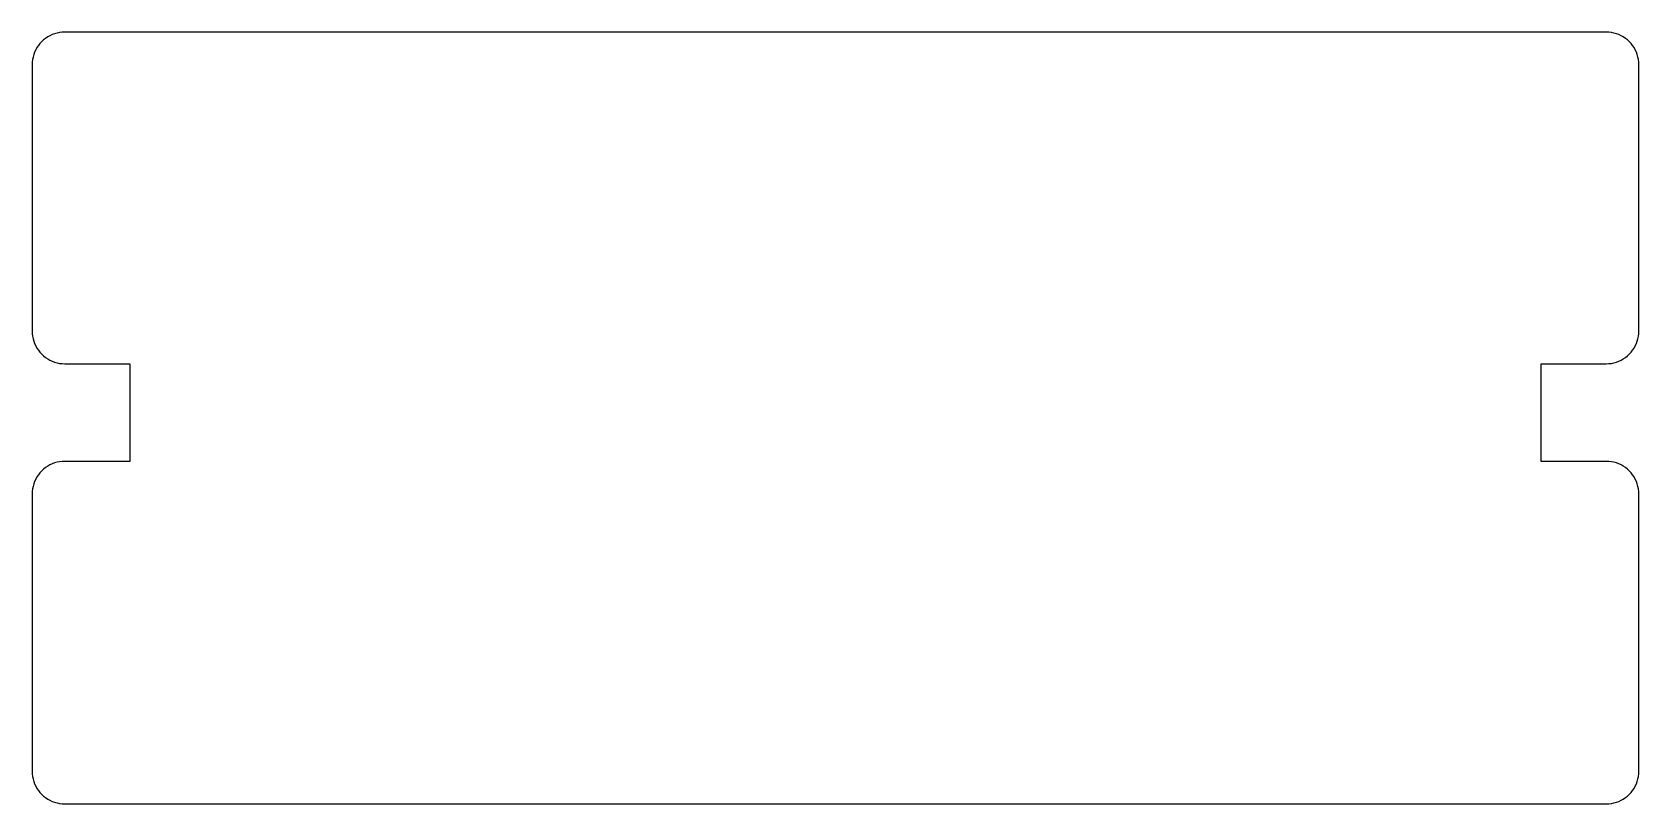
# Model space of a CAD drawing. Header units: metres. Extents: x -1.5 to 72.5, y -1.5 to 34.1.
import ezdxf

# ---------------------------------------------------------------- set-up
doc = ezdxf.new("R2010")
doc.units = ezdxf.units.M

msp = doc.modelspace()

# ---------------------------------------------------------------- linework, layer by layer
for p, q in [((-0.23465, 34.0415), (-0.350159, 34.0185)), ((-0.117676, 34.0554), (-0.23465, 34.0415)), ((0, 34.06), (-0.117676, 34.0554)), ((71, 34.06), (0, 34.06)), ((71.1177, 34.0554), (71, 34.06)), ((71.2346, 34.0415), (71.1177, 34.0554)), ((71.3502, 34.0185), (71.2346, 34.0415)), ((-1.27895, 33.3437), (-1.3365, 33.241)), ((-1.21352, 33.4417), (-1.27895, 33.3437)), ((-1.14059, 33.5342), (-1.21352, 33.4417)), ((-1.06065, 33.6207), (-1.14059, 33.5342)), ((-0.974167, 33.7006), (-1.06065, 33.6207)), ((-0.881668, 33.7735), (-0.974167, 33.7006)), ((-0.783737, 33.8389), (-0.881668, 33.7735)), ((-0.680984, 33.8965), (-0.783737, 33.8389)), ((-0.57402, 33.9458), (-0.680984, 33.8965)), ((-0.463516, 33.9866), (-0.57402, 33.9458)), ((-0.350159, 34.0185), (-0.463516, 33.9866)), ((71.4635, 33.9866), (71.3502, 34.0185)), ((71.574, 33.9458), (71.4635, 33.9866)), ((71.681, 33.8965), (71.574, 33.9458)), ((71.7837, 33.8389), (71.681, 33.8965)), ((71.8817, 33.7735), (71.7837, 33.8389)), ((71.9742, 33.7006), (71.8817, 33.7735)), ((72.0607, 33.6207), (71.9742, 33.7006)), ((72.1406, 33.5342), (72.0607, 33.6207)), ((72.2135, 33.4417), (72.1406, 33.5342)), ((72.2789, 33.3437), (72.2135, 33.4417)), ((72.3365, 33.241), (72.2789, 33.3437)), ((-1.49536, 32.6777), (-1.5, 32.56)), ((-1.5, 32.56), (-1.5, 20.28)), ((-1.48152, 32.7946), (-1.49536, 32.6777)), ((-1.45854, 32.9102), (-1.48152, 32.7946)), ((-1.42657, 33.0235), (-1.45854, 32.9102)), ((-1.38582, 33.134), (-1.42657, 33.0235)), ((-1.3365, 33.241), (-1.38582, 33.134)), ((72.3858, 33.134), (72.3365, 33.241)), ((72.4266, 33.0235), (72.3858, 33.134)), ((72.4585, 32.9102), (72.4266, 33.0235)), ((72.4815, 32.7946), (72.4585, 32.9102)), ((72.4954, 32.6777), (72.4815, 32.7946)), ((72.5, 32.56), (72.4954, 32.6777)), ((72.5, 20.28), (72.5, 32.56)), ((-1.5, 20.28), (-1.49536, 20.1623)), ((-1.49536, 20.1623), (-1.48152, 20.0453)), ((-1.48152, 20.0453), (-1.45854, 19.9298)), ((72.4585, 19.9298), (72.4815, 20.0453)), ((72.4815, 20.0453), (72.4954, 20.1623)), ((72.4954, 20.1623), (72.5, 20.28)), ((-1.45854, 19.9298), (-1.42657, 19.8165)), ((-1.42657, 19.8165), (-1.38582, 19.706)), ((-1.38582, 19.706), (-1.3365, 19.599)), ((-1.3365, 19.599), (-1.27895, 19.4963)), ((-1.27895, 19.4963), (-1.21352, 19.3983)), ((-1.21352, 19.3983), (-1.14059, 19.3058)), ((-1.14059, 19.3058), (-1.06065, 19.2193)), ((72.0607, 19.2193), (72.1406, 19.3058)), ((72.1406, 19.3058), (72.2135, 19.3983)), ((72.2135, 19.3983), (72.2789, 19.4963)), ((72.2789, 19.4963), (72.3365, 19.599)), ((72.3365, 19.599), (72.3858, 19.706)), ((72.3858, 19.706), (72.4266, 19.8165)), ((72.4266, 19.8165), (72.4585, 19.9298)), ((-1.06065, 19.2193), (-0.974167, 19.1394)), ((-0.974167, 19.1394), (-0.881668, 19.0665)), ((-0.881668, 19.0665), (-0.783737, 19.0011)), ((-0.783737, 19.0011), (-0.680984, 18.9435)), ((-0.680984, 18.9435), (-0.57402, 18.8942)), ((-0.57402, 18.8942), (-0.463516, 18.8534)), ((-0.463516, 18.8534), (-0.350159, 18.8215)), ((-0.350159, 18.8215), (-0.23465, 18.7985)), ((-0.23465, 18.7985), (-0.117676, 18.7846)), ((-0.117676, 18.7846), (0, 18.78)), ((0, 18.78), (3, 18.78)), ((3, 18.78), (3, 14.28)), ((68, 18.78), (71, 18.78)), ((68, 14.28), (68, 18.78)), ((71, 18.78), (71.1177, 18.7846)), ((71.1177, 18.7846), (71.2346, 18.7985)), ((71.2346, 18.7985), (71.3502, 18.8215)), ((71.3502, 18.8215), (71.4635, 18.8534)), ((71.4635, 18.8534), (71.574, 18.8942)), ((71.574, 18.8942), (71.681, 18.9435)), ((71.681, 18.9435), (71.7837, 19.0011)), ((71.7837, 19.0011), (71.8817, 19.0665)), ((71.8817, 19.0665), (71.9742, 19.1394)), ((71.9742, 19.1394), (72.0607, 19.2193)), ((-0.680984, 14.1165), (-0.783737, 14.0589)), ((-0.57402, 14.1658), (-0.680984, 14.1165)), ((-0.463516, 14.2066), (-0.57402, 14.1658)), ((-0.350159, 14.2385), (-0.463516, 14.2066)), ((-0.23465, 14.2615), (-0.350159, 14.2385)), ((-0.117676, 14.2754), (-0.23465, 14.2615)), ((0, 14.28), (-0.117676, 14.2754)), ((3, 14.28), (0, 14.28)), ((71, 14.28), (68, 14.28)), ((71.1177, 14.2754), (71, 14.28)), ((71.2346, 14.2615), (71.1177, 14.2754)), ((71.3502, 14.2385), (71.2346, 14.2615)), ((71.4635, 14.2066), (71.3502, 14.2385)), ((71.574, 14.1658), (71.4635, 14.2066)), ((71.681, 14.1165), (71.574, 14.1658)), ((71.7837, 14.0589), (71.681, 14.1165)), ((-1.38582, 13.354), (-1.42657, 13.2435)), ((-1.3365, 13.461), (-1.38582, 13.354)), ((-1.27895, 13.5637), (-1.3365, 13.461)), ((-1.21352, 13.6617), (-1.27895, 13.5637)), ((-1.14059, 13.7542), (-1.21352, 13.6617)), ((-1.06065, 13.8407), (-1.14059, 13.7542)), ((-0.974167, 13.9206), (-1.06065, 13.8407)), ((-0.881668, 13.9935), (-0.974167, 13.9206)), ((-0.783737, 14.0589), (-0.881668, 13.9935)), ((71.8817, 13.9935), (71.7837, 14.0589)), ((71.9742, 13.9206), (71.8817, 13.9935)), ((72.0607, 13.8407), (71.9742, 13.9206)), ((72.1406, 13.7542), (72.0607, 13.8407)), ((72.2135, 13.6617), (72.1406, 13.7542)), ((72.2789, 13.5637), (72.2135, 13.6617)), ((72.3365, 13.461), (72.2789, 13.5637)), ((72.3858, 13.354), (72.3365, 13.461)), ((72.4266, 13.2435), (72.3858, 13.354)), ((-1.49536, 12.8977), (-1.5, 12.78)), ((-1.5, 12.78), (-1.5, 0)), ((-1.48152, 13.0146), (-1.49536, 12.8977)), ((-1.45854, 13.1302), (-1.48152, 13.0146)), ((-1.42657, 13.2435), (-1.45854, 13.1302)), ((72.4585, 13.1302), (72.4266, 13.2435)), ((72.4815, 13.0146), (72.4585, 13.1302)), ((72.4954, 12.8977), (72.4815, 13.0146)), ((72.5, 12.78), (72.4954, 12.8977)), ((72.5, 0), (72.5, 12.78)), ((-1.5, 0), (-1.49536, -0.117676)), ((72.4954, -0.117676), (72.5, 0)), ((-1.49536, -0.117676), (-1.48152, -0.23465)), ((-1.48152, -0.23465), (-1.45854, -0.350159)), ((-1.45854, -0.350159), (-1.42657, -0.463516)), ((-1.42657, -0.463516), (-1.38582, -0.57402)), ((-1.38582, -0.57402), (-1.3365, -0.680984)), ((-1.3365, -0.680984), (-1.27895, -0.783737)), ((72.2789, -0.783737), (72.3365, -0.680984)), ((72.3365, -0.680984), (72.3858, -0.57402)), ((72.3858, -0.57402), (72.4266, -0.463516)), ((72.4266, -0.463516), (72.4585, -0.350159)), ((72.4585, -0.350159), (72.4815, -0.23465)), ((72.4815, -0.23465), (72.4954, -0.117676)), ((-1.27895, -0.783737), (-1.21352, -0.881668)), ((-1.21352, -0.881668), (-1.14059, -0.974167)), ((-1.14059, -0.974167), (-1.06065, -1.06065)), ((-1.06065, -1.06065), (-0.974167, -1.14059)), ((-0.974167, -1.14059), (-0.881668, -1.21352)), ((-0.881668, -1.21352), (-0.783737, -1.27895)), ((-0.783737, -1.27895), (-0.680984, -1.3365)), ((-0.680984, -1.3365), (-0.57402, -1.38582)), ((-0.57402, -1.38582), (-0.463516, -1.42657)), ((-0.463516, -1.42657), (-0.350159, -1.45854)), ((-0.350159, -1.45854), (-0.23465, -1.48152)), ((71.2346, -1.48152), (71.3502, -1.45854)), ((71.3502, -1.45854), (71.4635, -1.42657)), ((71.4635, -1.42657), (71.574, -1.38582)), ((71.574, -1.38582), (71.681, -1.3365)), ((71.681, -1.3365), (71.7837, -1.27895)), ((71.7837, -1.27895), (71.8817, -1.21352)), ((71.8817, -1.21352), (71.9742, -1.14059)), ((71.9742, -1.14059), (72.0607, -1.06065)), ((72.0607, -1.06065), (72.1406, -0.974167)), ((72.1406, -0.974167), (72.2135, -0.881668)), ((72.2135, -0.881668), (72.2789, -0.783737)), ((-0.23465, -1.48152), (-0.117676, -1.49536)), ((-0.117676, -1.49536), (0, -1.5)), ((0, -1.5), (71, -1.5)), ((71, -1.5), (71.1177, -1.49536)), ((71.1177, -1.49536), (71.2346, -1.48152))]:
    msp.add_line(p, q)

doc.saveas('drawing.dxf')
